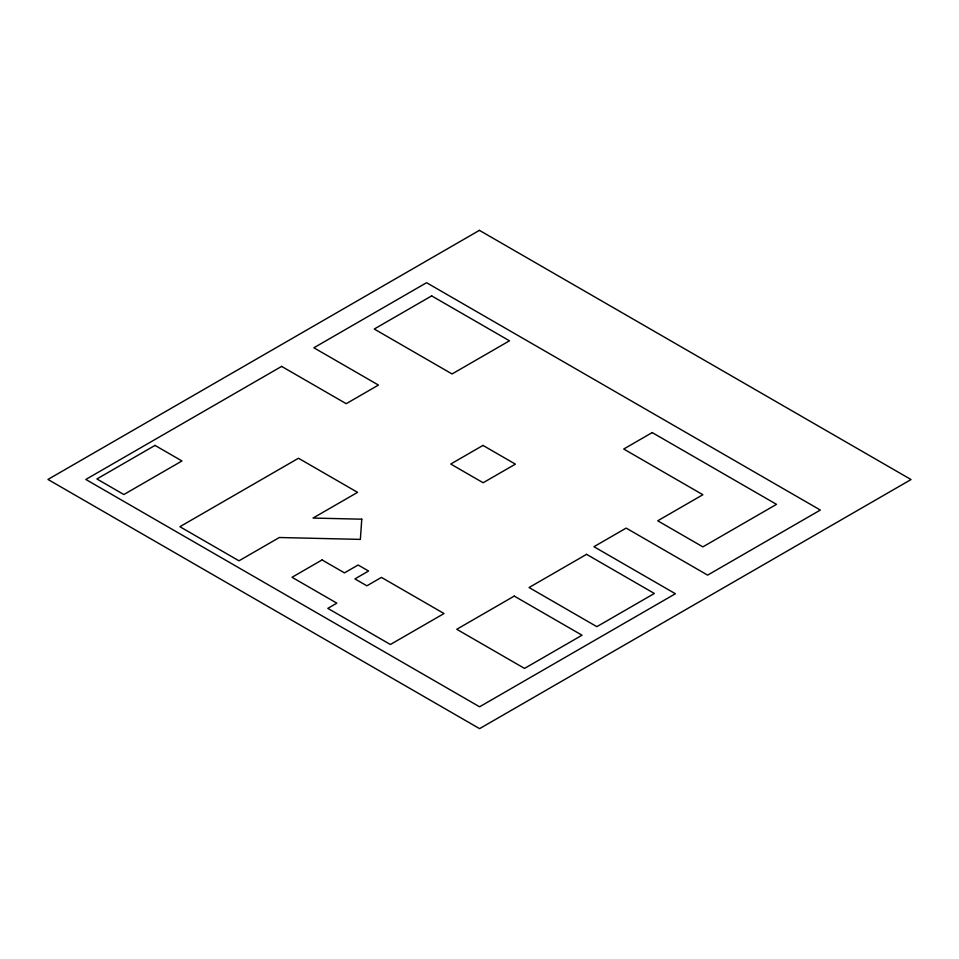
<?xml version="1.0" encoding="UTF-8"?>
<svg xmlns="http://www.w3.org/2000/svg" width="959" height="959" viewBox="0 0 959 959"><rect width="100%" height="100%" fill="white"/><g stroke="black" fill="none" stroke-linecap="round" stroke-linejoin="round"><path stroke-width="1.44" d="M361.771 519.191L360.368 539.39L279.345 537.508L238.983 560.811L179.896 526.707L298.477 458.246L357.563 492.351L313.03 518.064L361.771 519.191M479.416 230.352L47.95 479.452L479.584 728.648L911.05 479.548L479.416 230.352M281.634 366.398L85.819 479.452L479.584 706.795L675.4 593.741L593.933 546.702L626.167 528.097L707.634 575.124L820.341 510.056L426.575 282.713L313.869 347.781L378.457 385.074L346.223 403.691L281.634 366.398M155.01 445.408L96.895 478.961L123.855 494.532L181.97 460.967L155.01 445.408M431.67 295.887L374.25 329.033L452.061 373.962L509.481 340.805L431.67 295.887M482.976 445.42L450.73 464.036L483.144 482.749L515.391 464.132L482.976 445.42M322.068 559.936L292.027 577.282L336.837 603.151L327.81 608.366L390.397 644.496L444.029 613.532L381.442 577.402L366.877 585.817L354.914 578.912L368.568 571.025L358.127 564.995L344.473 572.883L322.068 559.936M652.204 432.581L623.722 449.028L702.875 494.724L657.718 520.797L702.875 546.87L776.514 504.35L652.204 432.581M514.252 596.09L456.76 629.284L524.537 668.411L582.029 635.218L514.252 596.09M586.572 554.338L529.068 587.531L596.846 626.671L654.35 593.465L586.572 554.338"/></g></svg>
